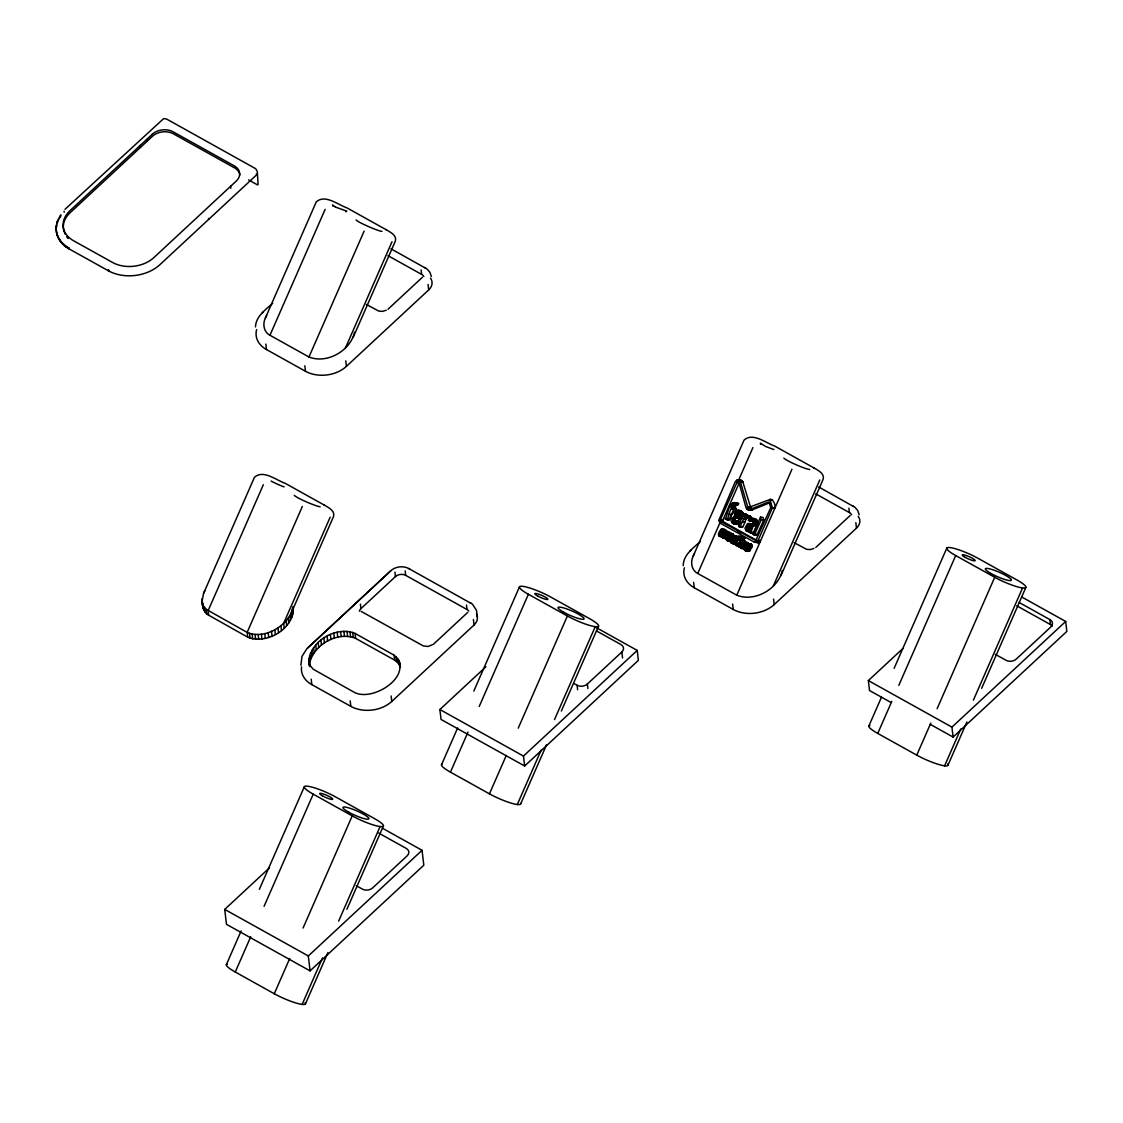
<?xml version="1.0" encoding="UTF-8"?>
<svg xmlns="http://www.w3.org/2000/svg" width="1123" height="1123" viewBox="0 0 1123 1123"><rect width="100%" height="100%" fill="white"/><g stroke="black" fill="none" stroke-linecap="round" stroke-linejoin="round"><path stroke-width="1.5" d="M256.339 174.009L256.451 174.991L159.957 264.635A36.722 26.685 -6.7 0 1 109.156 271.19L69.359 249.053C60.895 244.688 54.494 235.058 56.669 225.316M733.01 537.44C740.394 538.45 722.945 539.265 733.389 543.981L735.747 537.594L734.119 535.896L732.154 537.005L735.523 537.749M735.93 536.218C738.344 535.615 739.622 540.458 735.776 538.198M750.711 520.23L753.126 521.002L752.466 524.778L747.511 523.655L744.886 528.287L746.402 530.954L749.603 531.249L749.406 532.4L750.585 533.018L754.951 521.367L753.73 519.135L751.652 518.222L748.367 520.272L752.48 521.367C754.417 519.963 750.234 519.668 749.771 521.198M753.884 525.859L756.397 526.168C759.639 522.911 755.751 516.019 751.652 519.444L749.139 519.135M202.056 601.212L203.558 593.421L254.416 477.373C262.979 469.232 276.216 480.195 285.2 483.325L324.758 505.35C328.702 507.666 335.3 510.909 333.503 516.58L291.306 612.891C283.754 628.122 263.68 639.226 247.144 632.389L206.127 609.298L203.249 605.718L202.056 601.212L202.996 608.329L206.688 614.07L247.706 637.176C266.741 644.995 295.152 628.389 292.991 606.701M202.617 605.985L202.112 598.713M308.937 660.914C310.552 640.587 336.465 625.876 355.065 633.414L394.089 655.158C415.384 674.853 372.906 702.647 354.152 692.259L313.078 669.126L310.145 665.476L308.937 660.914L309.527 665.897L308.993 658.387M723.423 532.484C723.774 522.939 713.568 537.706 721.485 536.373C723.759 533.495 718.902 537.313 719.324 534.239C721.471 525.213 723.128 535.545 728.757 533.172M727.886 536.092C732.463 539.896 729.473 530.73 727.886 536.092L730.399 536.401M743.58 538.479L744.423 538.689L744.563 537.426L738.387 536.303L736.786 538.24L735.523 545.09L736.491 545.61L736.169 543.7L738.148 539.096L740.717 539.391L738.681 544.009L736.169 543.7M683.219 565.655C683.303 554.86 693.354 547.884 700.443 541.483M725.374 531.684C722.889 527.01 722.875 537.987 719.324 534.773M739.131 536.612C737.923 540.907 747.174 535.741 738.387 536.303M739.439 518.293C745.139 502.964 725.065 513.436 732.336 523.051C735.425 526.898 740.183 519.247 734.779 522.237C726.553 513.506 740.127 520.356 741.952 518.601L739.439 518.293L738.737 519.5M740.015 516.945L742.542 517.254C744.717 514.404 742.064 509.463 738.401 510.698M729.641 539.826C726.314 541.398 725.851 534.45 730.315 538.38C731.747 536.836 731.775 533.243 729.038 533.341C722.243 536.008 729.009 545.61 730.076 537.271M733.81 536.233C732.238 531.109 728.055 533.467 723.731 530.898M748.929 544.009C753.098 542.1 752.747 551.253 748.325 548.515C750.81 546.789 748.718 541.665 746.023 544.065C743.342 545.68 743.384 552.839 747.441 550.354C748.058 545.75 742.331 550.593 747.707 549.779M255.483 326.891C255.805 316.321 265.772 309.639 272.65 303.28M749.125 525.115C753.898 524.764 750.599 531.642 747.609 529.733C744.816 527.319 749.223 523.107 752.115 525.494M750.669 530.309L749.28 527.852L751.652 525.424M735.972 522.153C730.778 513.59 746.191 520.16 738.906 519.43M736.112 503.427C735.677 504.381 729.459 506.066 733.768 508.172C734.231 509.547 732.491 510.024 731.705 508.649C728.659 510.081 729.431 520.819 725.346 519.008C728.743 512.607 728.083 499.721 738.625 503.736L737.235 504.76M735.776 509.814L736.281 508.48L732.196 507.259M720.25 520.061L737.235 481.823L739.032 482.609L746.009 507.736L747.356 509.435L749.532 509.603L769.073 501.841L770.715 507.722L755.807 540.57L720.938 521.563C718.734 519.373 723.128 519.907 723.465 521.872L757.548 540.837M722.763 520.37L739.467 482.329L736.955 482.02M731.241 541.202C731.157 538.521 735.677 539.952 733.249 541.946C727.957 542.17 737.685 541.174 731.298 541.637M733.754 541.511L731.298 540.851M291.854 617.664L291.306 612.891L292.738 607.599L293.3 612.386M354.559 332.197C350.432 350.825 326.905 364.203 308.965 356.988L269.955 335.258C263.708 332.113 262.473 323.901 265.379 318.006L316.237 201.958C324.8 193.83 338.037 204.793 347.021 207.909L386.579 229.934C390.537 232.25 397.121 235.507 395.324 241.178L353.127 337.476M309.583 663.356C313.752 644.532 337.546 631.07 355.64 638.397L394.664 660.127L398.384 663.216L400.462 667.357M782.352 570.4C778.211 589.042 754.698 602.419 736.758 595.19L697.748 573.474C691.487 570.316 690.252 562.104 693.158 556.222L744.016 440.174C752.592 432.032 765.83 442.995 774.814 446.126L814.357 468.151C818.316 470.467 824.914 473.709 823.117 479.381L780.906 575.692M742.078 540.374C745.391 543.027 737.109 552.53 744.886 542.058L748.297 542.802L743.988 548.656C734.344 550.102 746.29 532.934 744.746 544.108M332.801 206.155L332.605 204.905L335.384 207.011M760.58 444.371L760.383 443.122L765.535 446.449L773.887 449.551M732.842 536.373L732.814 535.25M750.908 546.55L750.683 545.006M57.849 220.15L57.006 223.912L56.88 222.916M356.047 219.94C357.998 222.396 378.928 231.45 381.96 231.366M294.226 495.355C297.749 498.724 316.911 506.613 320.139 506.768M783.826 458.156C787.644 461.497 804.784 468.881 809.753 469.568M738.204 539.096L739.285 539.419L738.499 538.352M741.012 538.661L741.741 539.854M734.54 515.134C734.624 512.86 737.811 510.474 738.99 513.351C740.955 522.406 727.83 511.133 739.229 516.903M725.963 531.39C729.796 533.86 723.493 531.39 723.128 538.142C721.457 536.71 724.686 528.357 728.546 531.797M747.553 515.864C743.777 509.196 739.762 522.771 738.667 526.406C744.816 530.323 743.707 520.468 747.342 517.885C750.22 519.5 752.27 515.401 748.353 515.962M728.308 533.313C726.834 535.32 723.114 543.771 726.399 534.45M738.246 546.55C746.725 524.23 734.077 550.916 740.773 546.859L741.741 544.655M750.585 533.018L753.308 533.2L760.51 517.127L763.036 517.436L763.752 520.005L756.818 535.404L753.042 534.239L755.667 528.189M269.955 335.258L325.151 209.341M308.965 356.988L364.161 231.071M263.329 484.757L208.134 610.673L208.696 615.446M345.477 347.919L392.011 241.74M302.34 506.473L247.144 632.389L247.706 637.176M330.176 517.156L283.642 623.321L284.203 628.108M226.369 964.643L241.108 930.981M259.371 889.332L304.319 786.774M305.105 1002.642A21.87 3.692 23.7 0 1 296.598 1003.176A21.87 3.692 23.7 0 1 274.279 993.743L235.268 972.013L250.724 936.764M264.073 906.317L313.219 794.158A21.87 3.692 23.7 0 1 307.632 786.212A21.87 3.692 23.7 0 1 335.482 796.881L374.492 818.597A21.87 3.692 23.7 0 1 380.079 826.556L338.655 921.085M274.279 993.743L289.734 958.481M303.07 928.047L352.229 815.874L313.219 794.158M302.129 1004.411L322.498 957.947M305.456 1003.85L327.93 952.571M346.895 909.307L383.406 825.981M441.521 764.749L457.679 727.901M473.822 691.052L519.472 586.894M520.609 803.436A21.87 3.692 23.7 0 1 510.642 802.959A21.87 3.692 23.7 0 1 489.446 793.849L450.435 772.133L467.996 732.07M479.226 706.437L528.386 594.278A21.87 3.692 23.7 0 1 522.799 586.332A21.87 3.692 23.7 0 1 550.649 597.001L589.659 618.717A21.87 3.692 23.7 0 1 595.246 626.662L554.509 719.604M489.446 793.849L506.305 755.4M518.236 728.153L567.396 615.994L528.386 594.278M517.296 804.531L541.174 750.052M520.623 803.956L546.606 744.675M561.346 711.027L598.573 626.101M697.748 573.474L720.643 521.24L723.24 521.704M738.681 480.026L740.464 481.893L747.918 507.722L770.055 499.482L772.371 507.891L758.081 540.5L756.214 542.269L754.361 542.17L720.278 523.192L718.706 520.482L735.256 481.697L736.716 480.167L738.681 480.026L752.929 447.558M731.536 507.161L729.178 506.501M726.525 519.612L729.038 519.921L733.824 509.295M734.709 507.568L736.477 504.746L733.965 504.438M725.711 532.26L730.175 532.737M739.355 512.313L737.109 515.303L734.596 514.994M732.828 538.689L733.403 537.398M743.861 514.067L745.335 514.797L744.661 516.482L746.879 515.471L748.395 516.664L747.399 518.096L745.644 517.268L743.903 518.461L739.832 527.038M739.285 539.419L743.665 540.219L739.145 539.587M745.195 547.982L745.616 547.041L748.171 547.35M746.262 545.539L747.89 547.294L748.325 544.88L746.472 545.076L748.774 545.848M754.305 535.11L761.226 519.696L760.51 517.127M736.758 595.19L791.94 469.274M773.256 586.122L819.79 479.956M868.837 726.034L881.485 697.201M894.119 668.353L946.787 548.178M947.587 764.047A21.87 3.692 23.7 0 1 939.081 764.581A21.87 3.692 23.7 0 1 916.761 755.133L877.751 733.417L891.802 701.37M898.821 685.353L955.701 555.562A21.87 3.692 23.7 0 1 950.114 547.603A21.87 3.692 23.7 0 1 977.965 558.285L1016.975 580.001A21.87 3.692 23.7 0 1 1022.562 587.947L973.402 700.12M916.761 755.133L930.813 723.086M937.129 708.669L994.711 577.278L955.701 555.562M944.611 765.816L960.769 728.953M947.938 765.24L966.903 721.977M981.642 688.329L1025.889 587.385M741.377 548.431L745.714 542.62L744.886 542.058M265.379 318.006L266.727 315.31M203.558 593.421L204.905 590.726M693.158 556.222L694.519 553.527M756.888 542.479C758.994 543.827 762.854 539.517 758.081 540.5M735.397 523.753C738.639 526.392 743.103 520.005 736.435 521.142M745.756 550.944C750.824 552.713 752.298 548.235 744.998 548.95M345.772 211.798L346.74 211.138L335.524 207.095M740.773 546.859L737.432 546.171M749.574 549.709L748.437 550.312M738.625 503.736L736.562 502.879L732.266 503.427M477.387 617.06L476.447 610.238L472.39 604.104L408.744 568.533C402.736 565.346 394.706 566.596 389.99 571.495L306.79 648.827L301.961 656.45L300.88 665.307M65.036 209.285L163.691 118.561L166.625 119.052L255.651 168.675L257.307 171.482L258.093 184.34L257.616 184.944L248.548 179.905M387.996 309.246L422.374 277.297M256.634 329.572A29.156 21.183 -6.7 0 0 266.474 349.548L305.47 371.264A29.156 21.183 -6.7 0 0 346.417 366.351L428.705 289.916A14.585 10.598 -6.7 0 0 430.432 278.083M390.874 570.681L307.716 647.929M359.36 611.221A7.285 5.292 -6.7 0 1 360.946 608.638L395.45 576.576A7.285 5.292 -6.7 0 1 405.684 575.355L466.986 609.494A7.285 5.292 -6.7 0 1 468.768 611.01M433.352 644.335L467.73 612.386M301.54 666.894A29.156 21.183 -6.7 0 0 311.815 684.637L350.825 706.353A29.156 21.183 -6.7 0 0 391.773 701.44L474.046 625.006A14.585 10.598 -6.7 0 0 476.559 614.393M382.536 828.283L422.051 850.293L423.806 865.215L310.074 970.876L226.481 924.327L224.726 909.405L269.45 867.854M596.187 627.56L637.218 650.414L638.383 660.352L524.652 766.012L441.058 719.478L439.893 709.525L485.894 666.781M574.05 683.556L577.11 685.269A7.285 5.292 -6.7 0 0 587.343 684.033L621.847 651.986A7.285 5.292 -6.7 0 0 620.935 644.546L596.425 630.901M310.074 970.876L308.32 955.954L422.051 850.293M524.652 766.012L523.472 756.074L637.218 650.414M815.775 547.448L850.167 515.513M684.412 567.789A29.156 21.183 -6.7 0 0 694.253 587.75L733.263 609.48A29.156 21.183 -6.7 0 0 774.21 604.567L856.484 528.119A14.585 10.598 -6.7 0 0 858.225 516.285M890.806 702.366L869.525 690.519L868.36 680.58L902.864 648.518M930.307 724.377L953.104 737.067L951.939 727.128L1065.685 621.454L1021.607 596.917M953.104 737.067L1066.85 631.407L1065.685 621.454M262.375 312.826L263.287 311.969M690.154 551.042L691.08 550.186M723.044 538.226L725.655 538.45M735.888 509.8L733.249 509.505M752.48 521.367L748.451 520.454M735.902 544.29L733.389 543.981L738.653 544.501M432.313 644.799L427.905 646.469L423.245 645.893L361.143 611.375M750.852 548.824L748.48 548.319M284.147 486.863C282.785 486.736 271.387 481.486 271.092 481.023M730.834 533.93L732.07 533.664M740.983 536.555L740.38 537.777L734.498 537.075M734.975 539.04L731.185 539.18M746.584 514.264L743.749 514.292M731.368 539.686L726.946 539.124M742.57 527.234L738.667 526.406M386.2 310.201L382.564 311.366L378.746 311.085L366.379 304.445M813.978 548.403L810.343 549.582L806.525 549.301L794.158 542.662M748.044 509.716L752.059 509.912L769.859 502.739M772.371 507.891C778.028 511.119 773.761 497.349 769.634 499.637M736.112 537.201L737.025 537.384M739.622 480.307L740.633 480.209M734.989 543.448L733.417 543.013M750.389 523.851L753.098 524.216L747.876 523.543M723.802 529.466C726.09 528.947 727.676 533.369 723.774 531.263M750.866 531.909L749.911 531.769M737.671 479.9L741.194 480.321L742.78 481.753L750.88 508.256M737.109 479.998L741.587 480.49M739.425 480.419L741.952 480.728M739.748 480.7L742.275 481.009M740.029 481.051L742.556 481.36M740.268 481.444L742.78 481.753M740.464 481.893L742.977 482.202M737.544 481.697L740.071 482.006M737.235 481.823L739.748 482.118M736.73 482.286L739.243 482.595M736.576 482.567L739.088 482.876M770.055 499.482L772.568 499.791M734.049 502.571L737.011 502.922M733.249 502.697L737.474 503.062M732.87 502.893L735.397 503.202M735.691 503.09L738.204 503.399M772.329 507.652L774.842 507.961M732.519 503.174L735.032 503.483M735.888 504.03L738.401 504.339M733.642 504.606L738.036 505.041M733.291 504.929L735.804 505.238M747.427 506.978L749.953 507.287M732.898 505.504L735.411 505.813M747.581 507.343L750.108 507.652M747.918 507.722L751.638 508.214M729.473 505.926L732.182 506.206M732.322 506.684L734.835 506.992M732.182 506.992L734.695 507.301M747.034 509.224L752.059 509.912M747.356 509.435L751.68 510.024M733.768 508.172L736.281 508.48M733.895 508.41L736.407 508.719M733.81 508.663L736.393 508.817M731.424 508.733L734.217 508.958M731.312 508.986L736.084 509.519M736.8 510.193L740.254 510.6M738.232 510.446L740.745 510.754M738.836 510.754L741.348 511.063M739.285 511.063L741.812 511.372M739.678 511.414L742.205 511.723M740.015 511.807L742.612 512.214M736.842 512.004L739.748 512.27M740.352 512.341L742.865 512.649M736.576 512.088L739.102 512.397M736.141 512.327L738.653 512.635M740.548 512.818L743.061 513.127M735.762 512.692L738.274 513M740.689 513.323L743.201 513.632M735.425 513.169L737.937 513.478M740.773 513.857L743.286 514.166M745.223 514.559L747.848 515.106M740.773 514.376L743.3 514.685M735.032 513.983L737.544 514.292M740.731 514.91L743.244 515.218M746.191 515.513L750.094 516.019M745.84 515.654L750.473 516.299M729.066 514.095L731.592 514.404M740.604 515.457L743.117 515.766M748.353 516.482L750.866 516.791M748.395 516.664L750.908 516.973M740.478 515.864L742.991 516.173M734.596 515.387L737.109 515.696M745.237 517.366L748.564 517.605M751.105 518.208L755.246 518.826M744.816 517.577L750.052 518.293M750.571 518.307L753.084 518.615M753.294 518.826L755.821 519.121M761.226 519.696L763.752 520.005M744.338 517.956L746.851 518.264M750.038 518.503L752.564 518.812M736.548 517.226L733.81 516.917L736.239 517.31M749.574 518.784L752.087 519.093M753.73 519.135L756.242 519.444M754.095 519.5L756.607 519.795M733.6 517.268L736.112 517.577M743.903 518.461L746.416 518.77M754.389 519.893L756.916 520.202M754.642 520.342L757.155 520.651M743.524 519.065L746.037 519.373M754.824 520.833L757.337 521.142M733.151 518.279L735.663 518.587M750.304 520.567L752.817 520.875M754.951 521.367L757.464 521.676M732.814 519.107L735.34 519.402M755.007 521.914L757.52 522.223M725.247 518.658L727.774 518.966M732.715 519.514L735.228 519.823M725.233 518.784L727.746 519.093M732.673 519.837L735.186 520.146M754.993 522.476L757.52 522.785M726.637 519.57L729.15 519.879L727.858 519.317M732.687 520.398L735.2 520.707M754.923 523.051L757.435 523.36M742.289 521.844L744.802 522.153M732.8 520.932L735.326 521.24M736.239 521.254L738.752 521.563M754.782 523.641L757.295 523.95M720.362 519.556L722.875 519.865M737.614 521.83L740.127 522.139M720.292 519.767L722.819 520.075M732.996 521.325L735.509 521.634M737.699 522.041L740.225 522.349M748.859 523.43L751.891 523.809M733.249 521.662L735.762 521.97M754.586 524.259L757.099 524.567M720.25 520.37L722.763 520.679M733.459 521.844L736.281 522.349M737.474 522.448L740.001 522.756M720.292 520.665L722.805 520.974M720.39 520.932L722.903 521.24M737.109 522.939L739.622 523.234M720.531 521.184L723.044 521.493M731.971 522.7L734.484 523.009M736.702 523.332L739.215 523.641M720.938 521.563L723.465 521.872M736.534 523.458L739.046 523.767M736.07 523.739L738.597 524.048M748.255 525.283L751.203 525.452M735.579 523.936L738.092 524.244M734.007 523.936L737.586 524.343M747.918 525.494L750.445 525.803M747.623 525.775L750.136 526.083M747.3 526.224L749.813 526.533M746.977 526.869L749.49 527.178M738.569 526.168L742.794 526.743M746.767 527.543L749.28 527.852M746.697 528.091L749.209 528.386M746.739 528.498L749.252 528.807M746.907 529.003L749.434 529.298M747.202 529.41L749.715 529.719M747.609 529.733L750.122 530.042M748.157 530L751.175 530.393M745.911 530.547L749.42 531.558L746.893 531.249M746.402 530.954L748.915 531.263M747.399 531.46L751.203 531.881M751.175 532.049L753.687 532.358M721.794 529.115L724.307 529.424M721.036 529.242L725.093 529.677M750.796 532.892L753.308 533.2M722.917 529.593L725.43 529.902M723.198 529.845L725.711 530.154M723.423 530.14L725.935 530.449M721.331 530.196L724.967 530.674M754.895 534.141L757.421 534.45M721.134 530.323L726.146 530.87M753.042 534.239L755.568 534.548M720.966 530.505L723.479 530.814M753.098 534.422L755.681 534.801M720.755 530.814L723.282 531.123M754.516 534.983L757.042 535.292M723.745 531.628L729.964 532.47M722.805 531.67L725.318 531.979M722.679 532.049L730.203 532.849L720.25 531.979M725.781 533.004L732.856 534.001M725.556 533.172L733.094 534.183M725.276 533.453L727.788 533.762M730.778 534.071L733.305 534.38M719.759 533.074L722.286 533.383M730.961 534.281L733.473 534.59M725.037 533.832L727.55 534.141M731.101 534.52L733.614 534.829M731.199 534.787L733.726 535.095M728.588 534.702L733.796 535.376M719.422 533.874L721.935 534.183M728.378 534.997L730.891 535.306M731.326 535.348L733.838 535.657M731.326 535.629L736.997 536.317M719.324 534.239L721.836 534.548M728.167 535.46L730.68 535.769M731.298 535.924L737.6 536.682M738.19 536.71L744.563 537.426M719.296 534.52L724.012 535.138M735.284 536.569L737.797 536.878M742.191 537.313L744.717 537.622M726.988 535.839L729.501 536.148M735.439 536.794L737.965 537.103M742.261 537.58L744.774 537.889M719.394 535.011L721.907 535.32M724.223 535.671L726.735 535.98M734.302 536.934L738.092 537.341M738.822 537.552L741.334 537.847M742.233 537.847L744.746 538.156M719.492 535.222L722.019 535.531M742.092 538.17L744.605 538.479M735.747 537.594L738.26 537.903M741.91 538.38L744.423 538.689M721.85 536.022L724.363 536.331M735.776 537.889L738.288 538.198M738.527 538.226L741.04 538.535M741.447 538.479L744.198 538.787M721.359 536.162L724.195 536.527M719.253 536.247L723.788 536.822L719.506 536.415M757.871 540.893L760.383 541.202M739.383 538.858L741.966 539.265M757.758 541.075L760.271 541.384M727.143 537.791L729.655 538.099M757.506 541.398L760.018 541.707M730.315 538.38L732.898 538.549M757.211 541.693L759.724 542.002M730.231 538.436L735.551 539.152M722.314 537.763L724.896 538.184M726.96 538.24L729.473 538.549M731.41 538.998L734.175 539.166M756.902 541.932L759.415 542.241M726.89 538.605L729.417 538.914M737.811 539.854L740.324 540.149M756.214 542.269L759.078 542.437M726.89 538.872L729.417 539.18M742.808 540.767L745.405 541.16M754.361 542.17L758.362 542.676M727.03 539.349L734.316 540.261M727.157 539.545L734.133 540.486M734.975 540.486L737.488 540.795M726.132 539.573L729.838 540.009M726.258 539.812L728.771 540.121M731.452 540.472L733.965 540.781M745.728 542.409L748.241 542.718M745.714 542.62L748.297 542.802M726.918 540.528L730.526 541.216M727.297 540.739L730.975 541.16M731.241 541.426L733.768 541.735M746.893 543.476L750.697 543.925M746.641 543.574L751.189 544.262M731.424 541.89L734.133 542.395M746.416 543.7L751.399 544.458M731.873 542.255L734.4 542.563M739.706 543.237L742.219 543.546M749.055 544.36L751.568 544.669M749.195 544.599L751.708 544.908M733.866 543.013L738.85 543.546M749.308 544.866L751.82 545.174M731.185 542.914L735.368 543.321M749.378 545.146L751.891 545.455M731.438 543.041L735.284 543.532M746.472 545.076L748.985 545.385M749.42 545.427L751.933 545.736M732.659 543.518L735.186 543.897M736.112 544.009L738.639 544.318M749.42 545.708L751.933 546.017M736.211 544.402L738.878 544.894M745.293 545.455L747.806 545.764M749.392 546.003L751.905 546.311M749.336 546.297L751.849 546.606M748.508 546.48L745.981 546.171L748.494 546.536M749.223 546.606L751.75 546.915M735.776 545.315L737.839 545.174M749.027 547.069L751.54 547.378M736.056 545.483L738.934 545.975M745.518 547.252L748.03 547.561M745.068 548.319L747.581 548.628M740.534 547.926L743.117 548.333M744.998 548.684L747.511 548.993M745.04 549.203L749.462 549.765M745.125 549.428L750.262 550.214M744.226 549.652L747.932 550.088M747.441 550.354L749.953 550.663M747.174 550.621L749.687 550.93M746.879 550.803L749.392 551.112M745.026 550.607L749.069 551.239M748.62 551.295L747.413 550.832M750.922 510.081L749.406 509.407M722.552 536.934L721.556 536.373M751.933 532.709L753.098 533.327M745.658 547.041L748.325 548.515M390.93 248.773L427.049 269.015L429.884 272.271L431.386 276.497M818.709 486.989L854.828 507.217L857.677 510.488L859.165 514.713M1019.221 602.518L1049.879 619.587A7.285 5.292 -6.7 0 1 1050.777 627.027L1016.273 659.075A7.285 5.292 -6.7 0 1 1006.04 660.31L995.315 654.33M387.912 255.623L421.63 274.391A7.285 5.292 -6.7 0 1 423.792 276.525M815.705 493.839L849.423 512.607A7.285 5.292 -6.7 0 1 851.585 514.741M1016.736 605.788L1050.454 624.556A7.285 5.292 -6.7 0 1 1052.237 626.072M737.614 531.755L740.576 533.397M868.36 680.58L951.939 727.128M439.893 709.525L523.472 756.074M378.662 833.055L406.245 848.412A7.285 5.292 -6.7 0 1 407.158 855.838L372.654 887.9A7.285 5.292 -6.7 0 1 362.42 889.135L356.286 885.71M224.726 909.405L308.32 955.954M813.599 467.715L814.357 468.151M385.807 229.513L386.579 229.934M852.371 505.729L853.494 506.361M424.592 267.513L425.701 268.144M323.986 504.915L324.758 505.35M469.947 602.616L471.056 603.233M408.744 568.533L409.783 569.122M292.977 607.529L293.37 609.873M1049.879 619.587L1050.454 624.556M855.838 522.658L856.484 528.119M848.89 508.129L849.423 512.607M773.565 599.092L774.21 604.567M732.617 604.006L733.263 609.48M693.607 582.29L694.253 587.75M621.847 651.986L622.549 657.952M587.343 684.033L587.876 688.511M577.11 685.269L577.629 689.747M473.415 619.531L474.046 625.006M466.466 605.016L466.986 609.494M428.06 284.442L428.705 289.916M421.111 269.927L421.63 274.391M405.164 570.877L405.684 575.355M394.931 572.112L395.45 576.576M399.886 662.388L400.279 665.7M399.058 660.198L399.634 665.167M397.795 658.232L398.384 663.216M396.124 656.548L396.714 661.517M394.089 655.158L394.664 660.127M391.127 695.965L391.773 701.44M345.772 360.876L346.417 366.351M360.427 604.16L360.946 608.638M355.065 633.414L355.64 638.397M352.678 632.347L353.254 637.317M349.983 631.603L350.558 636.587M347.021 631.224L347.611 636.194M343.877 631.196L344.466 636.165M350.179 700.892L350.825 706.353M340.578 631.519L341.167 636.488M337.195 632.193L337.77 637.176M304.838 365.789L305.47 371.264M333.77 633.218L334.359 638.187M330.373 634.551L330.962 639.52M327.06 636.179L327.649 641.149M323.887 638.075L324.477 643.044M320.897 640.208L321.487 645.178M318.16 642.538L318.735 647.522M315.703 645.037L316.293 650.006M313.57 647.648L314.159 652.631M311.815 650.343L312.405 655.313M310.453 653.053L311.043 658.036M309.513 655.748L310.088 660.731M309.316 663.3L309.709 666.613M311.183 679.162L311.815 684.637M265.828 344.073L266.474 349.548M292.233 610.21L292.794 614.997M289.945 615.586L290.506 620.359M288.204 618.254L288.765 623.026M286.084 620.851L286.646 625.623M230.594 186.32L230.833 188.313M280.918 625.651L281.48 630.424M277.957 627.771L278.518 632.544M274.798 629.652L275.36 634.425M271.513 631.266L272.075 636.039M268.144 632.586L268.706 637.373M264.761 633.597L265.323 638.369M261.406 634.27L261.968 639.043M258.15 634.593L258.711 639.366M208.527 218.409L208.653 219.406M255.047 634.565L255.609 639.338M252.142 634.172L252.703 638.959M249.503 633.456L250.064 638.229M206.127 609.298L206.688 614.07M204.484 607.641L205.046 612.414M203.249 605.718L203.81 610.491M202.435 603.556L202.996 608.329M146.566 139.533L146.79 141.526M140.178 145.471L140.403 147.45M109.029 270.208L109.156 271.204M108.327 269.829L108.44 270.811M69.247 248.057L69.359 249.053M68.559 247.664L68.671 248.66M64.095 211.18L64.208 212.177M67.843 247.228L67.956 248.225M67.155 246.793L67.268 247.776M66.482 246.33L66.594 247.327M65.822 245.853L65.934 246.849M65.176 245.361L65.288 246.358M60.881 214.844L60.544 216.486L60.431 215.49M64.558 244.87L64.671 245.867M63.955 244.351L64.067 245.347M63.379 243.831L63.492 244.828M59.982 216.135L60.109 217.132M62.818 243.284L62.93 244.281M59.575 216.795L59.687 217.792M62.27 242.736L62.397 243.733M61.751 242.175L61.863 243.172M58.803 218.115L58.578 219.785L58.466 218.788M61.26 241.613L61.372 242.596M60.782 241.024L60.895 242.021M60.319 240.434L60.445 241.431M57.568 220.838L57.68 221.835M59.884 239.831L60.01 240.827M57.315 221.526L57.427 222.522M59.477 239.227L59.603 240.21M57.091 222.228L57.203 223.224M59.098 238.595L59.21 239.592M58.733 237.978L58.845 238.974M58.382 237.332L58.508 238.329M58.073 236.686L58.185 237.683M56.557 224.319L56.543 226.018M57.778 236.041L57.891 237.037M56.332 225.723L56.445 226.72M57.512 235.381L57.624 236.377M56.248 226.425L56.304 228.123M57.034 234.047L57.385 235.718M56.164 227.829L56.276 229.527M56.529 232.012L56.964 234.37M56.192 229.232L56.515 232.321M68.208 238.469A29.451 21.393 -6.7 0 1 67.787 238.02M67.394 237.571A29.451 21.393 -6.7 0 1 66.65 236.63M65.092 234.146A29.451 21.393 -6.7 0 1 64.601 233.107M64.193 232.04A29.451 21.393 -6.7 0 1 70.159 212.724L152.447 136.276A14.866 10.795 -6.7 0 1 173.307 133.763L234.623 167.917A14.866 10.795 -6.7 0 1 239.859 174.977M1022.562 587.947A21.87 3.692 23.7 0 1 994.711 577.278M877.751 733.417A21.87 3.692 23.7 0 1 869.862 725.43M380.079 826.556A21.87 3.692 23.7 0 1 352.229 815.874M235.268 972.013A21.87 3.692 23.7 0 1 227.379 964.039M595.246 626.662A21.87 3.692 23.7 0 1 567.396 615.994M450.435 772.133A21.87 3.692 23.7 0 1 441.858 764.37M152.209 134.283L69.921 210.731A29.451 21.393 -6.7 0 0 73.599 240.757L112.609 262.487A29.451 21.393 -6.7 0 0 153.949 257.518L236.237 181.084A14.866 10.795 -6.7 0 0 234.384 165.923L173.068 131.784A14.866 10.795 -6.7 0 0 152.209 134.283M990.977 573.488A14.164 2.386 23.7 0 0 1011.36 580.212A14.164 2.386 23.7 0 0 992.886 569.796A14.164 2.386 23.7 0 0 990.977 573.488M964.98 557.275A7.075 1.193 23.7 0 0 975.171 560.644A7.075 1.193 23.7 0 0 965.934 555.436A7.075 1.193 23.7 0 0 964.98 557.275M322.498 795.884A7.075 1.193 23.7 0 0 332.703 799.239A7.075 1.193 23.7 0 0 323.452 794.031A7.075 1.193 23.7 0 0 322.498 795.884M348.495 812.083A14.164 2.386 23.7 0 0 368.877 818.807A14.164 2.386 23.7 0 0 350.404 808.406A14.164 2.386 23.7 0 0 348.495 812.083M537.664 596.004A7.075 1.193 23.7 0 0 547.856 599.359A7.075 1.193 23.7 0 0 538.619 594.151A7.075 1.193 23.7 0 0 537.664 596.004M563.662 612.203A14.164 2.386 23.7 0 0 584.044 618.927A14.164 2.386 23.7 0 0 565.557 608.512A14.164 2.386 23.7 0 0 563.662 612.203"/></g></svg>
